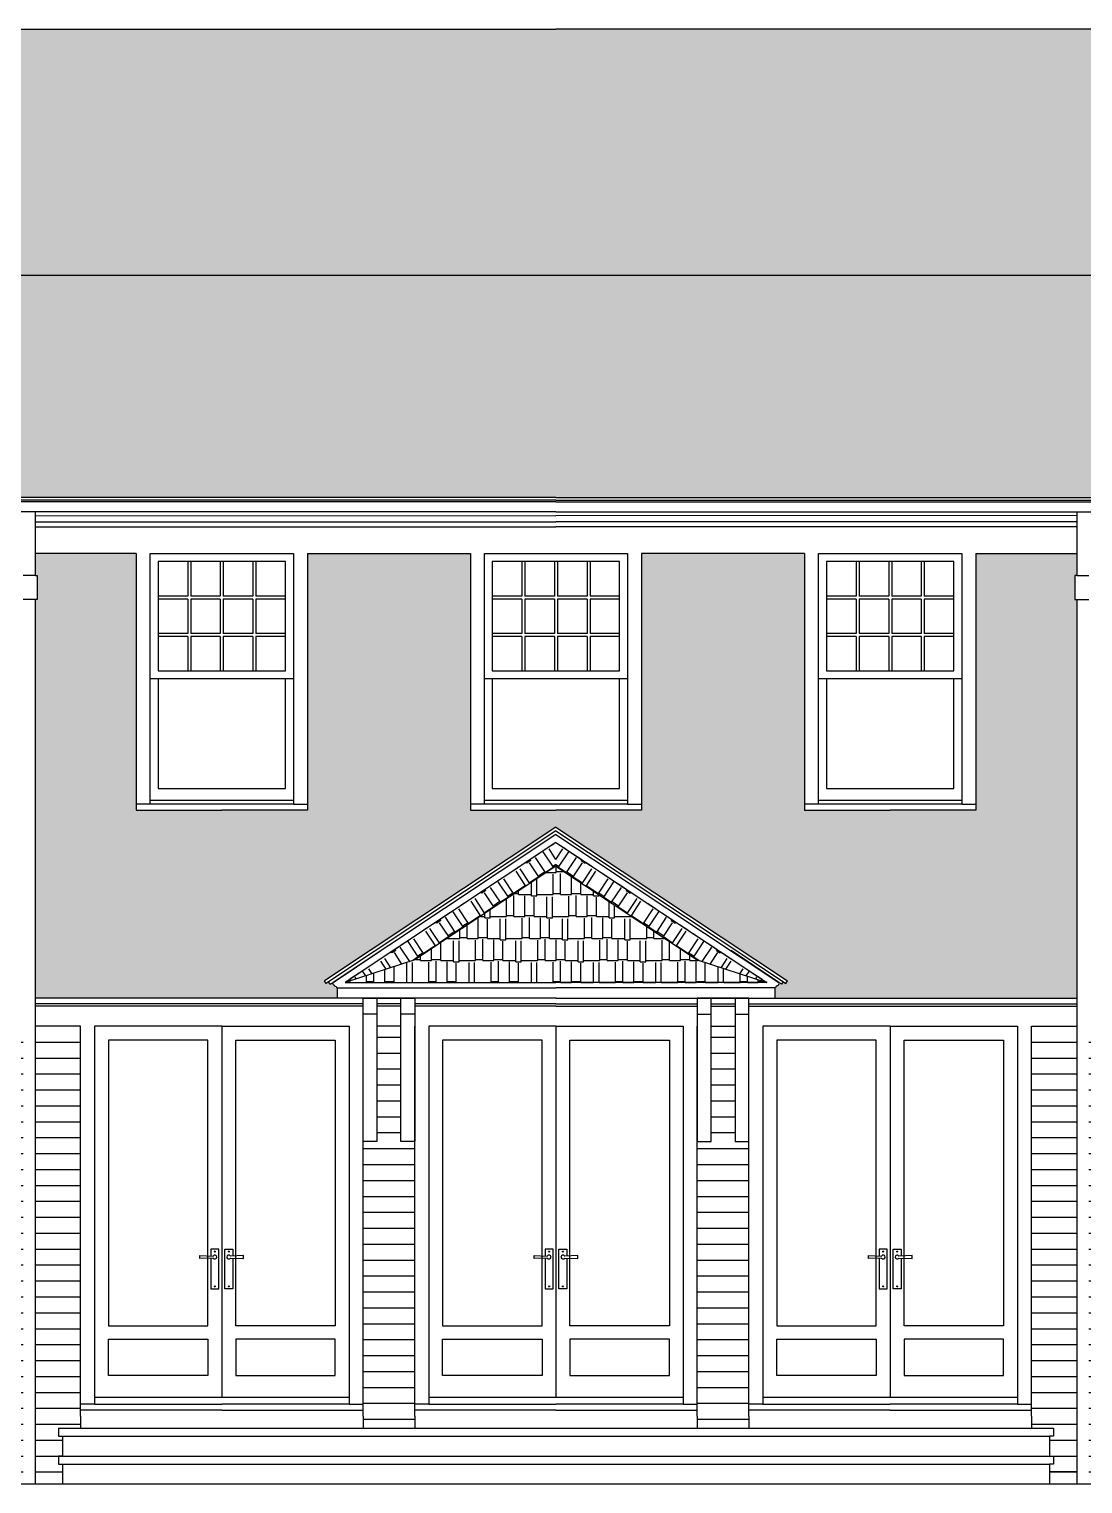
# Model space of a CAD drawing. Header units: inches. Extents: x 1902 to 78711, y -439399 to 11089.
# Drawn here: x 75972.9 to 76237.8, y -3322.1 to -2956.6 of the extents above; entities that cross this region are included whole.
import ezdxf

# ---------------------------------------------------------------- set-up
doc = ezdxf.new("R2010")
doc.units = ezdxf.units.IN
doc.header["$LTSCALE"] = 48
doc.header["$MEASUREMENT"] = 0
for name, color, linetype in [('1WHITE', 7, 'CONTINUOUS'), ('2MAGENTA', 6, 'CONTINUOUS'), ('3BLUE', 5, 'CONTINUOUS'), ('4CYAN', 4, 'CONTINUOUS'), ('6YELLOW', 2, 'CONTINUOUS'), ('8GREY', 8, 'CONTINUOUS'), ('A-CLEANPRINT', 8, 'CONTINUOUS')]:
    doc.layers.add(name, color=color, linetype=linetype)
pattern_1 = [(0, (70656.95492783857, -53565.85419490995), (0, 4), [])]
pattern_2 = [(0, (76244.21435048775, -3207.104925428474), (0, 4), [])]

# ---------------------------------------------------------------- blocks, each defined once
blk = doc.blocks.new('Doors- 5-4x8-0')
at = {"layer": '1WHITE', "ltscale": 0.25}
for p, q in [((-35.50005172378587, -98.00000005769834), (-35.50005172378587, 7.275957614183426e-12)), ((0, 0), (-5.172378587303683e-05, -93.25615927367471)), ((35.49994827621413, -98.00000005769834), (35.49994827621776, 7.275957614183426e-12)), ((31.99994827621413, -93.25615927367471), (-32.00005172378587, -93.25615927367471)), ((-5.172378587303683e-05, -96.50615927367471), (-35.50005172378587, -96.50615927367471)), ((-5.172378587303683e-05, -96.50615927367471), (35.49994827621413, -96.50615927367471))]:
    blk.add_line(p, q, dxfattribs=at)
for points in [[(-28.50005172378587, -75.25615927367471), (-3.500051723785873, -75.25615927367471), (-3.500051723785873, -3.5), (-28.50005172378587, -3.5)], [(28.50005172378587, -75.25615927367471), (3.500051723785873, -75.25615927367471), (3.500051723785873, -3.5), (28.50005172378587, -3.5)]]:
    blk.add_lwpolyline(points, close=True, dxfattribs=at)
at = {"layer": '1WHITE'}
for points in [[(-2.183064425684279, -58.25615927369654), (-5.500051723785873, -58.38115927369654), (-5.500051723785873, -57.63115927369654), (-2.183064425684279, -57.75615927369654)], [(-2.750051723793149, -58.27752607612638), (-2.750051723793149, -66.00615927369654), (-0.750051723793149, -66.00615927369654), (-0.750051723793149, -56.00615927369654), (-2.750051723793149, -56.00615927369654), (-2.750051723793149, -57.7347924712667)], [(2.749948276272335, -58.27752607612638), (2.749948276272335, -66.00615927369654), (0.7499482762723346, -66.00615927369654), (0.7499482762723346, -56.00615927369654), (2.749948276272335, -56.00615927369654), (2.749948276272335, -57.7347924712667)], [(2.182960978163464, -58.25615927369654), (5.499948276272335, -58.38115927369654), (5.499948276272335, -57.63115927369654), (2.182960978163464, -57.75615927369654)]]:
    blk.add_lwpolyline(points, dxfattribs=at)
for centre in [(-1.750051723785873, -56.63115927369654), (1.749948276272335, -56.63115927369654), (-1.750051723785873, -65.38115927369654), (1.749948276272335, -65.38115927369654)]:
    blk.add_circle(centre, 0.125, dxfattribs=at)
for centre, start, end in [((-1.750051723785873, -58.00615927369654), 209.9999999999582, 150.0000000000418), ((1.749948276272335, -58.00615927369654), 29.9999999999582, 330.0000000000418)]:
    blk.add_arc(centre, 0.5, start, end, dxfattribs=at)
at = {"layer": '2MAGENTA', "ltscale": 0.25}
for points in [[(0, 0), (-32.00005172378587, 0), (-32.00005172378587, -95.00615927367471), (-5.172378587303683e-05, -95.00615927368199)], [(0, 0), (31.99994827621413, 0), (31.99994827621413, -95.00615927367471), (-5.172378587303683e-05, -95.00615927368199)]]:
    blk.add_lwpolyline(points, dxfattribs=at)
at = {"layer": '8GREY'}
for p, q in [((-32.00005172378587, -95.00615927367471), (-35.50005172378587, -95.00615927367471)), ((31.99994827621413, -95.00615927367471), (35.49994827621413, -95.00615927367471))]:
    blk.add_line(p, q, dxfattribs=at)
for points in [[(-28.50005172378587, -78.65615927366889), (-3.500051723785873, -78.65615927366889), (-3.500051723785873, -87.75615927367471), (-28.50005172378587, -87.75615927367471)], [(28.49994827621413, -78.65615927366889), (3.499948276228679, -78.65615927366889), (3.499948276228679, -87.75615927367471), (28.49994827621413, -87.75615927367471)]]:
    blk.add_lwpolyline(points, close=True, dxfattribs=at)
blk = doc.blocks.new('Window- Bs No trim')
at = {"layer": '1WHITE'}
for points in [[(-16, -2), (16, -2), (16, -29.5), (-16, -29.5)], [(-16.00000000000182, -31.5), (15.99999999999818, -31.5), (15.99999999999818, -59), (-16.00000000000182, -59)]]:
    blk.add_lwpolyline(points, close=True, dxfattribs=at)
at = {"layer": '2MAGENTA'}
blk.add_line((-18, -31.5), (18, -31.5), dxfattribs=at)
blk.add_lwpolyline([(-18, -63), (18, -63), (18, 0), (-18, 0)], close=True, dxfattribs=at)
at = {"layer": '8GREY', "ltscale": 0.25}
for p, q in [((-8.562499999989086, -2), (-8.562499999989086, -10.66666666666606)), ((-7.812499999989086, -2), (-7.812499999989086, -10.66666666665878)), ((-0.374999999992724, -2), (-0.374999999994543, -10.66666666665878)), ((0.375000000007276, -2), (0.375000000007276, -10.66666666666606)), ((7.812500000003638, -2), (7.812500000003638, -10.66666666666606)), ((8.562500000003638, -2), (8.562500000003638, -10.66666666665878)), ((-15.99999999998545, -10.66666666666606), (-8.562499999989086, -10.66666666666606)), ((-7.812499999989086, -10.66666666665878), (-0.374999999992724, -10.66666666665878)), ((0.375000000007276, -10.66666666666606), (7.812500000003638, -10.66666666666606)), ((8.562500000003638, -10.66666666665878), (16, -10.66666666665878)), ((-15.99999999998545, -11.41666666666606), (-8.562499999989086, -11.41666666666606)), ((-8.562499999989086, -11.41666666665878), (-8.562499999989086, -20.08333333332484)), ((-7.812499999989086, -11.41666666665878), (-0.374999999992724, -11.41666666665878)), ((-7.812499999989086, -11.41666666665878), (-7.812499999989086, -20.08333333331757)), ((-0.374999999992724, -11.41666666665878), (-0.374999999994543, -20.08333333331757)), ((0.375000000007276, -11.41666666666606), (7.812500000003638, -11.41666666666606)), ((0.375000000007276, -11.41666666665878), (0.375000000007276, -20.08333333332484)), ((7.812500000003638, -11.41666666665878), (7.812500000003638, -20.08333333332484)), ((8.562500000003638, -11.41666666665878), (16, -11.41666666665878)), ((8.562500000003638, -11.41666666665878), (8.562500000003638, -20.08333333331757)), ((-15.99999999998545, -20.08333333332484), (-8.562499999989086, -20.08333333332484)), ((-15.99999999998545, -20.83333333332484), (-8.562499999989086, -20.83333333332484)), ((-8.562499999989086, -20.83333333331757), (-8.562499999989086, -29.49999999998363)), ((-7.812499999989086, -20.08333333331757), (-0.374999999992724, -20.08333333331757)), ((-7.812499999989086, -20.83333333331757), (-0.374999999992724, -20.83333333331757)), ((-7.812499999989086, -20.83333333331757), (-7.812499999989086, -29.49999999997635)), ((-0.374999999992724, -20.83333333331757), (-0.374999999994543, -29.49999999997635)), ((0.375000000007276, -20.08333333332484), (7.812500000003638, -20.08333333332484)), ((0.375000000007276, -20.83333333332484), (7.812500000003638, -20.83333333332484)), ((0.375000000007276, -20.83333333331757), (0.375000000007276, -29.49999999998363)), ((7.812500000003638, -20.83333333331757), (7.812500000003638, -29.49999999998363)), ((8.562500000003638, -20.08333333331757), (16, -20.08333333331757)), ((8.562500000003638, -20.83333333331757), (16, -20.83333333331757)), ((8.562500000003638, -20.83333333331757), (8.562500000003638, -29.49999999997635))]:
    blk.add_line(p, q, dxfattribs=at)
at = {"layer": '8GREY'}
blk.add_line((-18, -62), (18, -62), dxfattribs=at)
blk = doc.blocks.new('Window- Bs')
at = {"layer": '1WHITE'}
for p, q in [((-21.50586720334468, 7.275957614183426e-12), (-21.50586720334832, -64.50320188693149)), ((21.50586720334468, 7.275957614183426e-12), (21.50586720334832, -64.50320188693149)), ((-21.50586720334832, -64.50320188693149), (0, -64.50320188693149)), ((21.50586720334832, -64.50320188693149), (0, -64.50320188693149))]:
    blk.add_line(p, q, dxfattribs=at)
at = {"layer": '8GREY'}
for p, q in [((-18, -63), (-21.50334585095698, -63)), ((18, -63), (21.50334585095698, -63))]:
    blk.add_line(p, q, dxfattribs=at)
at = {"layer": '8GREY', "extrusion": (0, 0, -1), "zscale": -1}
blk.add_blockref('Window- Bs No trim', (0, 0), dxfattribs=at)
blk = doc.blocks.new('TRIM-BED MOULDING elevation')
at = {"layer": '4CYAN'}
for p, q in [((9.09600294107804e-06, 1.364242052659392e-11), (0.164312579556281, 2.461129042785615e-07)), ((0.5929978456142635, 0.4286852660716249), (0.5929978456142635, 0.5845708173656021))]:
    blk.add_line(p, q, dxfattribs=at)
for centre, radius, start, end in [((0.5929978456142635, 1.364242052659392e-11), 0.4286852660578456, 90, 180), ((0.5929978456142635, 1.084570817365602), 0.5, 270, 35.51097146039358)]:
    blk.add_arc(centre, radius, start, end, dxfattribs=at)

msp = doc.modelspace()

# ---------------------------------------------------------------- hatches: boundary and pattern name
at = {"layer": '8GREY'}
h = msp.add_hatch(dxfattribs=at)
h.set_pattern_fill('AR-RSHKE', color=256, scale=0.391, style=0)
h.set_pattern_definition([(0, (76436.63349152698, -3106.805074656684), (9.970500000000001, 4.692), [2.346, -1.955, 2.737, -1.173, 3.519, -1.564]), (0, (76438.97949152697, -3106.609574656683), (9.970500000000001, 4.692), [1.955, -7.429, 1.564, -2.346]), (0, (76443.67149152698, -3107.098324656687), (9.970500000000001, 4.692), [1.173, -12.121]), (90, (76436.63349152698, -3106.805074656684), (-3.3235, 4.692), [4.4965, -14.2715]), (90, (76438.97949152697, -3106.805074656684), (-3.3235, 4.692), [4.39875, -14.36925]), (90, (76440.93449152698, -3106.805074656684), (-3.3235, 4.692), [4.1055, -14.6625]), (90, (76443.67149152698, -3107.098324656687), (-3.3235, 4.692), [4.4965, -14.2715]), (90, (76444.84449152698, -3107.098324656687), (-3.3235, 4.692), [4.4965, -14.2715]), (90, (76448.36349152698, -3106.805074656684), (-3.3235, 4.692), [4.301, -14.467])])
h.paths.add_polyline_path([(75877.36646860755, -2992.573191082705), (75903.23933033261, -3018.446052807758), (76307.49360688249, -3018.446052807765), (76333.36646860755, -2992.573191082705), (76434.09668038569, -3093.303402860834), (76432.9708570581, -3093.303402860834), (76432.58896931444, -3092.921515117177), (76431.52845325218, -3092.921515117177), (76431.14305231615, -3092.536114181163), (76424.43044414173, -3090.843944042525), (76423.93840772344, -3090.351907624234), (76416.0452092465, -3089.529859491693), (76416.0452092465, -3105.016386421881), (76412.46778726831, -3106.805074656088), (76447.62289586474, -3106.805074656953), (76442.73995443781, -3104.363597798441), (76442.7399517299, -2956.57319108279), (76429.31097196162, -2956.573191082787), (76430.86646860755, -2984.572942859118), (76394.86645798865, -2984.572942859118), (76396.42196525348, -2956.573191082787), (76105.36646860754, -2956.573191082713), (75767.99298548521, -2956.573191082713), (75767.99298518588, -2972.909861419224), (75767.99298548521, -2984.572942859118), (75767.9929827773, -3104.363597798441), (75763.11004135036, -3106.805074656953), (75798.26514994679, -3106.805074656088), (75794.6877279686, -3105.016386421881), (75794.6877279686, -3089.529859491693), (75786.79452949166, -3090.351907624234), (75786.30249307337, -3090.843944042525), (75779.58988489895, -3092.536114181163), (75779.20448396294, -3092.921515117177), (75778.14396790067, -3092.921515117177), (75777.76208015702, -3093.303402860834), (75776.63625682943, -3093.303402860834)])
h = msp.add_hatch(dxfattribs=at)
h.set_pattern_fill('AR-RSHKE', color=256, scale=0.312, style=0)
h.set_pattern_definition([(0, (75877.36646860755, -3074.295935536928), (7.956, 3.744), [1.872, -1.56, 2.184, -0.9359999999999999, 2.808, -1.248]), (0, (75879.23846860755, -3074.139935536925), (7.956, 3.744), [1.56, -5.928, 1.248, -1.872]), (0, (75882.98246860756, -3074.529935536924), (7.956, 3.744), [0.9359999999999999, -9.672]), (90, (75877.36646860755, -3074.295935536928), (-2.652, 3.744), [3.588, -11.388]), (90, (75879.23846860755, -3074.295935536928), (-2.652, 3.744), [3.51, -11.466]), (90, (75880.79846860755, -3074.295935536928), (-2.652, 3.744), [3.276, -11.7]), (90, (75882.98246860756, -3074.529935536924), (-2.652, 3.744), [3.588, -11.388]), (90, (75883.91846860755, -3074.529935536924), (-2.652, 3.744), [3.588, -11.388]), (90, (75886.72646860755, -3074.295935536928), (-2.652, 3.744), [3.432, -11.544])])
h.paths.add_polyline_path([(76307.49360688249, -3018.446052807765), (75903.23933033261, -3018.446052807758), (75954.56499186737, -3069.771714342522), (75953.43916853979, -3069.771714342522), (75953.05728079613, -3069.389826598865), (75951.99676473386, -3069.389826598865), (75951.61136379786, -3069.00442566285), (75944.8987556234, -3067.312255524204), (75944.40671920512, -3066.820219105921), (75936.51361285543, -3065.998180568098), (75936.51362266406, -3072.508533918601), (75932.93876254336, -3074.295935536928), (76105.36646860755, -3074.295935536928), (76277.79417467174, -3074.295935536928), (76274.21931455105, -3072.508533918601), (76274.21932435968, -3065.998180568098), (76266.32621800998, -3066.820219105921), (76265.8341815917, -3067.312255524204), (76259.12157341726, -3069.00442566285), (76258.73617248124, -3069.389826598865), (76257.67565641897, -3069.389826598865), (76257.29376867531, -3069.771714342522), (76256.16794534773, -3069.771714342522)])
h = msp.add_hatch(dxfattribs=at)
h.set_pattern_fill('AR-RSHKE', color=256, scale=0.47, style=0)
h.set_pattern_definition([(0, (75974.43781649771, -3200.052655052506), (11.985, 5.64), [2.82, -2.35, 3.29, -1.41, 4.23, -1.88]), (0, (75977.25781649772, -3199.817655052506), (11.985, 5.64), [2.35, -8.93, 1.88, -2.82]), (0, (75982.89781649772, -3200.405155052507), (11.985, 5.64), [1.41, -14.57]), (90, (75974.43781649771, -3200.052655052506), (-3.995, 5.64), [5.404999999999999, -17.155]), (90, (75977.25781649772, -3200.052655052506), (-3.995, 5.64), [5.2875, -17.2725]), (90, (75979.60781649772, -3200.052655052506), (-3.995, 5.64), [4.935, -17.625]), (90, (75982.89781649772, -3200.405155052507), (-3.995, 5.64), [5.404999999999999, -17.155]), (90, (75984.30781649772, -3200.405155052507), (-3.995, 5.64), [5.404999999999999, -17.155]), (90, (75988.53781649772, -3200.052655052506), (-3.995, 5.64), [5.17, -17.39])])
edge = h.paths.add_edge_path()
edge.add_line((76236.29512071739, -3099.854299354618), (76235.79512071739, -3099.854299354618))
edge.add_line((76235.79512071739, -3099.854299354618), (76235.79512071739, -3093.854299354618))
edge.add_line((76235.79512071739, -3093.854299354618), (76236.29512071739, -3093.854299354618))
edge.add_line((76236.29512071739, -3093.854299354618), (76236.29512071739, -3088.355526005234))
edge.add_line((76236.29512071739, -3088.355526005234), (76210.87233012558, -3088.354925804193))
edge.add_line((76210.87233012558, -3088.354925804193), (76210.87233012558, -3152.858220871272))
edge.add_line((76210.87233012558, -3152.858220871272), (76189.36646292223, -3152.858220871272))
edge.add_line((76189.36646292223, -3152.858220871272), (76167.86059571888, -3152.858220871272))
edge.add_line((76167.86059571888, -3152.858220871272), (76167.86059571888, -3088.354925804477))
edge.add_line((76167.86059571888, -3088.354925804477), (76126.87233581088, -3088.354972394405))
edge.add_line((76126.8723358109, -3088.354972394405), (76126.8723358109, -3152.858174281344))
edge.add_line((76126.8723358109, -3152.858174281344), (76105.36646860755, -3152.858174281344))
edge.add_line((76105.36646860755, -3152.858174281344), (76083.8606014042, -3152.858174281344))
edge.add_line((76083.8606014042, -3152.858174281344), (76083.8606014042, -3088.354972394405))
edge.add_line((76083.8606014042, -3088.354972394405), (76042.87233012563, -3088.354925804462))
edge.add_line((76042.87233012563, -3088.354925804462), (76042.87233012563, -3152.858127691401))
edge.add_line((76042.87233012563, -3152.858127691401), (76021.36646292228, -3152.858127691401))
edge.add_line((76021.36646292228, -3152.858127691401), (75999.86059571893, -3152.858127691401))
edge.add_line((75999.86059571893, -3152.858127691401), (75999.86059571893, -3088.354925804462))
edge.add_line((75999.86059571894, -3088.354925804462), (75974.43781649772, -3088.355526005234))
edge.add_line((75974.43781649771, -3088.355526005234), (75974.43781649771, -3093.854299354618))
edge.add_line((75974.43781649771, -3093.854299354618), (75974.93781649771, -3093.854299354618))
edge.add_line((75974.93781649771, -3093.854299354618), (75974.93781649771, -3099.854299354618))
edge.add_line((75974.93781649771, -3099.854299354618), (75974.43781649771, -3099.854299354618))
edge.add_line((75974.43781649771, -3099.854299354618), (75974.43781649771, -3200.052655052506))
edge.add_line((75974.43781649771, -3200.052655052506), (76050.3664168744, -3200.052574351586))
edge.add_line((76050.36641687441, -3200.052574351586), (76050.36635799705, -3197.464402694521))
edge.add_line((76050.36635799705, -3197.464402694521), (76050.20204541748, -3197.464402448411))
edge.add_arc((76049.80311248972, -3197.307483435904), 0.4286852660580407, 338.5279607434292, 453.9797377368267)
edge.add_arc((76049.77336015142, -3196.379831877158), 0.4999999999968168, 142.0621329664887, 269.99999999979156, ccw=False)
edge.add_line((76049.37902118707, -3196.072428589632), (76048.62084695768, -3196.575617509112))
edge.add_line((76048.62084695768, -3196.575617509112), (76048.20611271997, -3195.950721234152))
edge.add_line((76048.20611271997, -3195.950721234152), (76047.58121629998, -3196.365455568117))
edge.add_line((76047.58121629998, -3196.365455568117), (76047.16643400604, -3195.740486876351))
edge.add_line((76047.16643400604, -3195.740486876351), (76105.36520793135, -3157.11482930111))
edge.add_line((76105.36520793135, -3157.11482930111), (76163.56398185667, -3195.740486876351))
edge.add_line((76163.56398185667, -3195.740486876351), (76163.14919956271, -3196.365455568117))
edge.add_line((76163.14919956271, -3196.365455568117), (76162.52430314274, -3195.950721234152))
edge.add_line((76162.52430314274, -3195.950721234152), (76162.10956890503, -3196.575617509112))
edge.add_line((76162.10956890503, -3196.575617509112), (76161.35139467564, -3196.072428589632))
edge.add_arc((76160.95705571127, -3196.379831877158), 0.4999999999969768, -90.0000000001042, 37.93786703340612, ccw=False)
edge.add_line((76160.95705571127, -3196.879831877155), (76160.95705571127, -3197.035717428447))
edge.add_arc((76160.95705571127, -3197.464402694504), 0.428685266057073, 90.00000000024313, 179.99996710854)
edge.add_line((76160.52837044523, -3197.464402448411), (76160.36405786566, -3197.464402694521))
edge.add_line((76160.36405786566, -3197.464402694521), (76160.3639989883, -3200.052574348909))
edge.add_line((76160.3639989883, -3200.052574348909), (76236.29512071739, -3200.052655052506))
edge.add_line((76236.29512071739, -3200.052655052506), (76236.29512071739, -3099.854299354618))
h = msp.add_hatch(dxfattribs=at)
h.set_pattern_fill('AR-RSHKE', color=256, scale=0.4, angle=340.4514808517523, style=0)
h.set_pattern_definition([(213.5761088088242, (76218.20315733488, -3086.038932199011), (-11.15276170951623, -1.641921511750342), [2.399999999999995, -1.999999999999997, 2.799999999999994, -1.199999999999997, 3.599999999999994, -1.599999999999997]), (213.5761088088242, (76216.0929838854, -3087.199607869963), (-11.15276170951623, -1.641921511750342), [1.999999999999997, -7.599999999999989, 1.599999999999997, -2.399999999999995]), (213.5761088088242, (76212.3703767572, -3090.270795941196), (-11.15276170951623, -1.641921511750342), [1.199999999999997, -12.39999999999998]), (123.5761088088243, (76218.20315733488, -3086.038932199011), (0.1781044225031995, 5.879479468004358), [4.6, -14.6]), (123.5761088088243, (76216.20359272335, -3087.366238254257), (0.1781044225031995, 5.879479468004358), [4.499999999999999, -14.7]), (123.5761088088243, (76214.5372888804, -3088.47232663364), (0.1781044225031995, 5.879479468004358), [4.199999999999999, -15]), (123.5761088088243, (76212.3703767572, -3090.270795941196), (0.1781044225031995, 5.879479468004358), [4.6, -14.6]), (123.5761088088243, (76211.37059445141, -3090.934448968826), (0.1781044225031995, 5.879479468004358), [4.6, -14.6]), (123.5761088088243, (76208.20533427721, -3092.675462475254), (0.1781044225031995, 5.879479468004358), [4.399999999999999, -14.8])])
h.paths.add_polyline_path([(76105.36520793135, -3166.928796142955), (76105.36520793135, -3160.927919704922), (76052.38613866775, -3196.089395759849), (76069.89851724636, -3190.467548571211)])
h = msp.add_hatch(dxfattribs=at)
h.set_pattern_fill('AR-RSHKE', color=256, scale=0.4, angle=340.4514808517523, style=0)
h.set_pattern_definition([(326.4238911911758, (75992.52725852783, -3086.038932199011), (11.15276170951623, -1.641921511750342), [2.399999999999995, -1.999999999999997, 2.799999999999994, -1.199999999999997, 3.599999999999994, -1.599999999999997]), (326.4238911911758, (75994.6374319773, -3087.199607869963), (11.15276170951623, -1.641921511750342), [1.999999999999997, -7.599999999999989, 1.599999999999997, -2.399999999999995]), (326.4238911911758, (75998.36003910551, -3090.270795941196), (11.15276170951623, -1.641921511750342), [1.199999999999997, -12.39999999999998]), (56.42389119117573, (75992.52725852783, -3086.038932199011), (-0.1781044225031995, 5.879479468004358), [4.6, -14.6]), (56.42389119117573, (75994.52682313936, -3087.366238254257), (-0.1781044225031995, 5.879479468004358), [4.499999999999999, -14.7]), (56.42389119117573, (75996.19312698231, -3088.47232663364), (-0.1781044225031995, 5.879479468004358), [4.199999999999999, -15]), (56.42389119117573, (75998.36003910551, -3090.270795941196), (-0.1781044225031995, 5.879479468004358), [4.6, -14.6]), (56.42389119117573, (75999.35982141129, -3090.934448968826), (-0.1781044225031995, 5.879479468004358), [4.6, -14.6]), (56.42389119117573, (76002.52508158548, -3092.675462475254), (-0.1781044225031995, 5.879479468004358), [4.399999999999999, -14.8])])
h.paths.add_polyline_path([(76105.36520793135, -3166.928796142955), (76105.36520793135, -3160.927919704922), (76158.34427719496, -3196.089395759849), (76140.83189861634, -3190.467548571211)])
h = msp.add_hatch(dxfattribs=at)
h.set_pattern_fill('AR-RSHKE', color=256, scale=0.46, style=0)
h.set_pattern_definition([(0, (76090.8905127076, -3196.089398200002), (11.73, 5.52), [2.76, -2.3, 3.22, -1.38, 4.140000000000001, -1.84]), (0, (76093.6505127076, -3195.859398199991), (11.73, 5.52), [2.3, -8.74, 1.84, -2.76]), (0, (76099.1705127076, -3196.434398200003), (11.73, 5.52), [1.38, -14.26]), (90, (76090.8905127076, -3196.089398200002), (-3.91, 5.52), [5.29, -16.79]), (90, (76093.6505127076, -3196.089398200002), (-3.91, 5.52), [5.175, -16.905]), (90, (76095.9505127076, -3196.089398200002), (-3.91, 5.52), [4.83, -17.25]), (90, (76099.1705127076, -3196.434398200003), (-3.91, 5.52), [5.29, -16.79]), (90, (76100.5505127076, -3196.434398200003), (-3.91, 5.52), [5.29, -16.79]), (90, (76104.6905127076, -3196.089398200002), (-3.91, 5.52), [5.06, -17.02])])
h.paths.add_polyline_path([(76105.36520793135, -3166.928796142955), (76069.89851724636, -3190.467548571211), (76052.38613866775, -3196.089395759849), (76105.36520793135, -3196.089399117311)])
h.paths.add_polyline_path([(76140.83189861634, -3190.467548571211), (76105.36520793135, -3166.928796142955), (76105.36520793135, -3196.089399117311), (76158.34427719496, -3196.089395759849)])
h = msp.add_hatch(dxfattribs=at)
h.set_pattern_fill('_USER', color=256, scale=4, pattern_type=0)
h.set_pattern_definition(pattern_2)
h.paths.add_polyline_path([(75974.44514873836, -3207.104836222683), (75985.87385257205, -3207.104704833933), (75985.87385257205, -3305.105074613009), (75985.87385257205, -3308.105273769035), (75980.37385257205, -3308.105273769035), (75980.37385257205, -3310.105284209183), (75981.37385257205, -3310.105284209183), (75981.37385257205, -3315.105273463132), (75980.37387914574, -3315.105273463132), (75980.37387914574, -3317.10528390328), (75981.37387914574, -3317.10528390328), (75981.37387914574, -3319.104865598065), (75974.44514873836, -3319.104865598065)])
h.paths.add_polyline_path([(75960.54046026697, -3209.497652059861), (75960.87421447573, -3209.497652059861), (75960.87421447573, -3209.182837245045, 0.4142135623730951), (75961.73995521646, -3208.317096504306), (75962.04298551948, -3208.317096504306), (75962.0429855195, -3207.104975292186), (75971.44514873836, -3207.104870711835), (75971.44514873836, -3319.104865598065), (75962.36848281126, -3319.104865598065)])
h = msp.add_hatch(dxfattribs=at)
h.set_pattern_fill('_USER', color=256, scale=4, style=0, pattern_type=0)
h.set_pattern_definition(pattern_1)
h.paths.add_polyline_path([(76056.8665078707, -3236.05299600647), (76060.3665078707, -3236.05299600647), (76060.3665078707, -3207.105074555318), (76066.37134368028, -3207.105074555318), (76066.37134368028, -3236.052996006485), (76069.86650787068, -3236.052996006485), (76069.8664168837, -3308.10527376905), (76056.8665078707, -3308.105273769035)])
h = msp.add_hatch(dxfattribs=at)
h.set_pattern_fill('_USER', color=256, scale=4, style=0, pattern_type=0)
h.set_pattern_definition(pattern_1)
h.paths.add_polyline_path([(76153.8664168837, -3236.05299600647), (76150.3664168837, -3236.05299600647), (76150.36641688368, -3207.105074555318), (76144.36158107412, -3207.105074555318), (76144.36158107412, -3236.052996006485), (76140.8664168837, -3236.052996006485), (76140.8664168837, -3308.105273769035), (76153.8664168837, -3308.105273769035)])
h = msp.add_hatch(dxfattribs=at)
h.set_pattern_fill('_USER', color=256, scale=4, pattern_type=0)
h.set_pattern_definition(pattern_2)
h.paths.add_polyline_path([(76236.29512071739, -3207.104836222683), (76224.8664168837, -3207.104704833933), (76224.8664168837, -3305.105074613009), (76224.8664168837, -3308.105273769035), (76230.3664168837, -3308.105273769035), (76230.3664168837, -3310.105284209183), (76229.3664168837, -3310.105284209183), (76229.3664168837, -3315.105273463132), (76230.36639031001, -3315.105273463132), (76230.36639031001, -3317.10528390328), (76229.36639031001, -3317.10528390328), (76229.36639031001, -3319.104865598065), (76236.29512071739, -3319.104865598065)])
h.paths.add_polyline_path([(76250.19980918878, -3209.497652059861), (76249.86605498003, -3209.497652059861), (76249.86605498003, -3209.182837245045, -0.4142135623730951), (76249.0003142393, -3208.317096504306), (76248.69728393627, -3208.317096504306), (76248.69728393626, -3207.104975292186), (76239.29512071739, -3207.104870711835), (76239.29512071739, -3319.104865598065), (76248.3717866445, -3319.104865598065)])

# ---------------------------------------------------------------- linework, layer by layer
at = {"layer": '1WHITE'}
for p, q in [((76307.49360688249, -3018.446052807765), (75903.23933033261, -3018.446052807758)), ((76105.36646860755, -3074.295935536928), (75932.93503587334, -3074.295935536928)), ((76105.36646860755, -3074.295935536928), (76277.79790134178, -3074.295935536928)), ((75974.43781649771, -3081.625764027685), (76105.36646860755, -3081.625119694789)), ((76236.29512071739, -3081.625764027685), (76105.36646860755, -3081.625119694789)), ((76042.87233012563, -3088.354925804462), (76083.8606014042, -3088.354972394405)), ((76167.86060708947, -3088.354925804462), (76126.8723358109, -3088.354972394405)), ((76105.36520793136, -3158.915170201977), (76049.3594108139, -3196.085443701599)), ((76105.36520793136, -3160.927919704922), (76052.38613866775, -3196.089395759849)), ((76105.36520793135, -3158.915170201977), (76161.37100504882, -3196.085443701599)), ((76105.36520793135, -3160.927919704922), (76158.34427719496, -3196.089395759849)), ((76050.36635799705, -3197.464402694521), (76105.36520793136, -3197.464402694521)), ((76160.36405786566, -3197.464402694521), (76105.36520793135, -3197.464402694521)), ((76056.8665078707, -3202.097886802756), (75974.43781649771, -3202.097886802749)), ((76066.37134368028, -3202.097886802756), (76060.36650787071, -3202.097886802763)), ((76105.36646860755, -3202.097886802749), (76069.8713436803, -3202.097886802749)), ((76105.36646860755, -3202.097886802749), (76140.8615810741, -3202.097886802749)), ((76144.3615810741, -3202.097886802756), (76150.36641688368, -3202.097886802763)), ((76153.8664168837, -3202.097886802741), (76236.29512071739, -3202.097886802749)), ((75985.8664168837, -3207.10470480836), (75974.43781649771, -3207.104836195922)), ((76224.86419250502, -3207.10470480836), (76236.29512071739, -3207.104836222683)), ((75985.86641688376, -3305.104981433147), (75985.86641688376, -3308.105180589173)), ((76056.86641688376, -3305.104981433147), (76056.86641688376, -3308.105180589173)), ((76069.8664168837, -3305.105074613024), (76069.8664168837, -3308.10527376905)), ((76140.8664168837, -3305.105074613024), (76140.8664168837, -3308.10527376905)), ((76153.8664168837, -3305.105074613009), (76153.8664168837, -3308.105273769035)), ((76224.8664168837, -3305.105074613009), (76224.8664168837, -3308.105273769035)), ((75981.36652739803, -3310.105245538771), (76229.3664168837, -3310.105245538807)), ((75981.36650082434, -3317.105245232868), (76229.36639031001, -3317.105245232904))]:
    msp.add_line(p, q, dxfattribs=at)
at = {"layer": '1WHITE', "ltscale": 0.25}
for p, q in [((76060.36650787071, -3204.05299600647), (76056.86651001699, -3204.05299600647)), ((76069.8713436803, -3204.052996006485), (76066.37134582657, -3204.052996006485)), ((76140.8615810741, -3204.052996006485), (76144.36157892783, -3204.052996006485)), ((76150.36641688368, -3204.05299600647), (76153.86641473741, -3204.05299600647)), ((76066.37134368028, -3207.105074555318), (76060.3665078707, -3207.105074555318)), ((76144.36158107412, -3207.105074555318), (76150.36641688368, -3207.105074555318))]:
    msp.add_line(p, q, dxfattribs=at)
at = {"layer": '1WHITE'}
for points in [[(75999.86059571894, -3088.354925804462), (75974.43781649771, -3088.355526005234)], [(76210.87234149617, -3088.354925804462), (76236.29512071739, -3088.355526005234)]]:
    msp.add_lwpolyline(points, dxfattribs=at)
at = {"layer": '2MAGENTA', "ltscale": 0.25}
for p, q in [((76105.36646860755, -3075.355151575834), (75933.94169764614, -3075.355317873484)), ((76105.36646860755, -3075.355151575834), (76276.79123956898, -3075.355317873484)), ((76105.36646860755, -3077.854872626118), (75933.94208032113, -3077.854122043918)), ((76105.36646860755, -3077.854872626118), (76276.79085689399, -3077.854122043918)), ((76056.8665078707, -3200.052985265243), (76060.36650787071, -3200.052975248956)), ((76066.37134368028, -3200.052985265258), (76069.8713436803, -3200.052975248971)), ((76144.36158107412, -3200.052985265258), (76140.8615810741, -3200.052975248971)), ((76153.8664168837, -3200.052985265243), (76150.36641688368, -3200.052975248956)), ((76060.3665078707, -3236.05299600647), (76056.8665078707, -3236.05299600647)), ((76069.87134368028, -3236.052996006485), (76066.37134368028, -3236.052996006485)), ((76140.86158107412, -3236.052996006485), (76144.36158107412, -3236.052996006485)), ((76150.3664168837, -3236.05299600647), (76153.8664168837, -3236.05299600647)), ((75981.36650082434, -3315.10524523286), (76229.3664168837, -3315.105273463132)), ((75974.43771502248, -3319.104865598074), (75981.36644542986, -3319.104865598074)), ((76236.29512071739, -3319.104865598065), (76229.36639031001, -3319.104865598065))]:
    msp.add_line(p, q, dxfattribs=at)
at = {"layer": '2MAGENTA'}
for p, q in [((76052.38613866775, -3196.089395759849), (76105.36520793136, -3196.089399117311)), ((76158.34427719496, -3196.089395759849), (76105.36520793135, -3196.089399117311)), ((76105.36646860755, -3200.052515894629), (75974.43781649771, -3200.052655052506)), ((76105.36646860755, -3200.052515894629), (76236.29512071739, -3200.052655052506)), ((76160.36399897955, -3200.052958532095), (76164.86399897894, -3200.052950172441))]:
    msp.add_line(p, q, dxfattribs=at)
for points in [[(75974.43781649771, -3077.854299354618), (75974.43781649771, -3093.854299354618), (75974.93781649771, -3093.854299354618), (75974.93781649771, -3099.854299354618), (75974.43781649771, -3099.854299354618), (75974.43781649771, -3322.104972706575)], [(76236.29512071739, -3077.854299354618), (76236.29512071739, -3093.854299354618), (76235.79512071739, -3093.854299354618), (76235.79512071739, -3099.854299354618), (76236.29512071739, -3099.854299354618), (76236.29512071739, -3322.104972918565)]]:
    msp.add_lwpolyline(points, dxfattribs=at)
at = {"layer": '3BLUE'}
for p, q in [((75974.43781649771, -3078.825216597423), (76105.36646860755, -3078.839187145048)), ((76236.29512071739, -3078.825216597423), (76105.36646860755, -3078.839187145048)), ((76105.36520793135, -3157.11482930111), (76047.1662170957, -3195.740630836506)), ((76105.36520793135, -3157.11482930111), (76163.56419876701, -3195.740630836506)), ((75980.36642110327, -3308.105273769035), (75980.36642110327, -3310.105284209183)), ((75980.36642110327, -3308.105273769035), (76230.3664168837, -3308.105273769035)), ((75980.36642110327, -3310.105284209183), (75981.36642110327, -3310.105284209183)), ((75981.36642110327, -3310.105284209183), (75981.36642110327, -3315.105273463132)), ((76230.3664168837, -3310.105284209183), (76229.3664168837, -3310.105284209183)), ((76229.3664168837, -3310.105284209183), (76229.3664168837, -3315.105273463132)), ((76230.3664168837, -3308.105273769035), (76230.3664168837, -3310.105284209183)), ((75980.36644767696, -3315.105273463132), (75980.36644767696, -3315.105273463132)), ((75980.36644767696, -3315.105273463132), (75980.36644767696, -3317.10528390328)), ((75981.36642110327, -3315.105273463132), (75980.36644767696, -3315.105273463132)), ((76229.3664168837, -3315.105273463132), (76230.36639031001, -3315.105273463132)), ((76230.36639031001, -3315.105273463132), (76230.36639031001, -3315.105273463132)), ((76230.36639031001, -3315.105273463132), (76230.36639031001, -3317.10528390328)), ((75980.36644767696, -3317.10528390328), (75981.36644767696, -3317.10528390328)), ((75981.36644767696, -3317.10528390328), (75981.36644767696, -3322.104972945654)), ((76230.36639031001, -3317.10528390328), (76229.36639031001, -3317.10528390328)), ((76229.36639031001, -3317.10528390328), (76229.36639031001, -3322.104972945654))]:
    msp.add_line(p, q, dxfattribs=at)
at = {"layer": '4CYAN'}
for p, q in [((75767.99298548521, -2956.573191082713), (76105.36646860755, -2956.573191082713)), ((76396.42196525348, -2956.57319108278), (76105.36646860754, -2956.573191082713)), ((76047.58121629998, -3196.365455568117), (76047.16648199274, -3195.740559179805)), ((76048.20611266249, -3195.9507212723), (76047.58121629998, -3196.365455568117)), ((76048.20611266249, -3195.9507212723), (76047.58121629998, -3196.365455568117)), ((76048.62084695768, -3196.575617509112), (76048.20611271997, -3195.95072123416)), ((76048.62084695768, -3196.575617509112), (76049.3594108139, -3196.085443701599)), ((76050.36635799705, -3197.464402694521), (76050.36641688376, -3200.052985265258)), ((76160.36405786566, -3197.464402694521), (76160.36399897895, -3200.052985265258)), ((76162.10956890503, -3196.575617509112), (76161.37100504882, -3196.085443701599)), ((76162.10956890503, -3196.575617509112), (76162.52430314274, -3195.95072123416)), ((76162.52430320022, -3195.9507212723), (76163.14919956271, -3196.365455568117)), ((76162.52430320022, -3195.9507212723), (76163.14919956271, -3196.365455568117)), ((76163.14919956271, -3196.365455568117), (76163.56393386997, -3195.740559179805)), ((76056.8665078707, -3200.052985265243), (76050.36892577804, -3200.053099008426)), ((76056.8665078707, -3236.05299600647), (76056.8665078707, -3200.052985265243)), ((76060.36650787071, -3200.052975248956), (76060.3665078707, -3236.05299600647)), ((76060.36650787071, -3200.052975248956), (76066.37134368028, -3200.052985265258)), ((76066.37134368028, -3236.052996006485), (76066.37134368028, -3200.052985265258)), ((76105.37013472788, -3200.052950242654), (76069.8713436803, -3200.052950242654)), ((76069.8713436803, -3200.052975248971), (76069.87134368028, -3236.052996006485)), ((76105.36279002651, -3200.052950242654), (76140.8615810741, -3200.052950242654)), ((76140.8615810741, -3200.052975248971), (76140.86158107412, -3236.052996006485)), ((76150.36641688368, -3200.052975248956), (76144.36158107412, -3200.052985265258)), ((76144.36158107412, -3236.052996006485), (76144.36158107412, -3200.052985265258)), ((76150.36641688368, -3200.052975248956), (76150.3664168837, -3236.05299600647)), ((76153.8664168837, -3236.05299600647), (76153.8664168837, -3200.052985265243)), ((76153.8664168837, -3200.052985265243), (76160.36399897636, -3200.053099008426))]:
    msp.add_line(p, q, dxfattribs=at)
at = {"layer": '6YELLOW'}
msp.add_line((75692.49510964096, -3322.104972478324), (76556.79450968442, -3322.104973178031), dxfattribs=at)
at = {"layer": '8GREY'}
for p, q in [((75974.43781649771, -3080.350431304872), (76105.36646860755, -3080.350229489235)), ((76236.29512071739, -3080.350431304872), (76105.36646860755, -3080.350229489235)), ((75974.43781649771, -3093.854299354618), (75971.43781649771, -3093.854299354618)), ((76236.29512071739, -3093.854299354618), (76239.29512071739, -3093.854299354618)), ((75974.43781649771, -3099.854299354618), (75971.43781649771, -3099.854299354618)), ((76236.29512071739, -3099.854299354618), (76239.29512071739, -3099.854299354618)), ((76049.3663753782, -3196.089393770806), (76061.3663753782, -3188.089393770806)), ((76069.89851724636, -3190.467548571211), (76052.38613866775, -3196.089395759849)), ((76140.83189861634, -3190.467548571211), (76158.34427719496, -3196.089395759849)), ((76161.3640404845, -3196.089393770806), (76149.3640404845, -3188.089393770806)), ((76056.8665078707, -3201.513480156089), (75974.43781649771, -3201.513480156089)), ((76066.37134368028, -3201.513480156089), (76060.3665078707, -3201.513480156082)), ((76066.37134368028, -3201.513480156089), (76061.8713436803, -3201.513480156082)), ((76105.36646860755, -3201.513480156089), (76069.8713436803, -3201.513480156089)), ((76105.36646860755, -3201.513480156089), (76140.8615810741, -3201.513480156089)), ((76105.36646860755, -3201.513480156089), (76140.8615810741, -3201.513480156089)), ((76144.36158107412, -3201.513480156089), (76148.8615810741, -3201.513480156082)), ((76144.36158107412, -3201.513480156089), (76150.36641688368, -3201.513480156082)), ((76153.8664168837, -3201.513480156082), (76236.29512071739, -3201.513480156089)), ((76153.8664168837, -3201.513480156082), (76236.29512071739, -3201.513480156089))]:
    msp.add_line(p, q, dxfattribs=at)
at = {"layer": 'A-CLEANPRINT'}
for p, q in [((76105.36646860755, -3074.967387655579), (75933.94207994197, -3074.968180815307)), ((76105.36646860755, -3074.967387655579), (76276.79085727314, -3074.968180815307)), ((76105.36520793135, -3158.015100926674), (76048.20597157688, -3195.950832932347)), ((76105.36520793135, -3158.015100926674), (76162.52444428581, -3195.950832932347)), ((76105.36520793136, -3166.928796142955), (76069.89851724636, -3190.467548571211)), ((76105.36520793135, -3166.928796142955), (76140.83189861634, -3190.467548571211))]:
    msp.add_line(p, q, dxfattribs=at)

# ---------------------------------------------------------------- block references
at = {"layer": '1WHITE', "xscale": -1}
msp.add_blockref('TRIM-BED MOULDING elevation', (76050.36635799705, -3197.464402694521), dxfattribs=at)
at = {"layer": '1WHITE'}
msp.add_blockref('TRIM-BED MOULDING elevation', (76160.36405786566, -3197.464402694521), dxfattribs=at)
at = {"layer": '8GREY'}
for name, p in [('Window- Bs', (76021.36646292228, -3088.35492580447)), ('Window- Bs', (76105.36646860755, -3088.354972394412)), ('Window- Bs', (76189.36646292223, -3088.355018984341)), ('Doors- 5-4x8-0', (76021.36646860749, -3207.105074555326)), ('Doors- 5-4x8-0', (76105.36646860749, -3207.105074555326)), ('Doors- 5-4x8-0', (76189.36646860749, -3207.105074555311))]:
    msp.add_blockref(name, p, dxfattribs=at)

doc.saveas('drawing.dxf')
